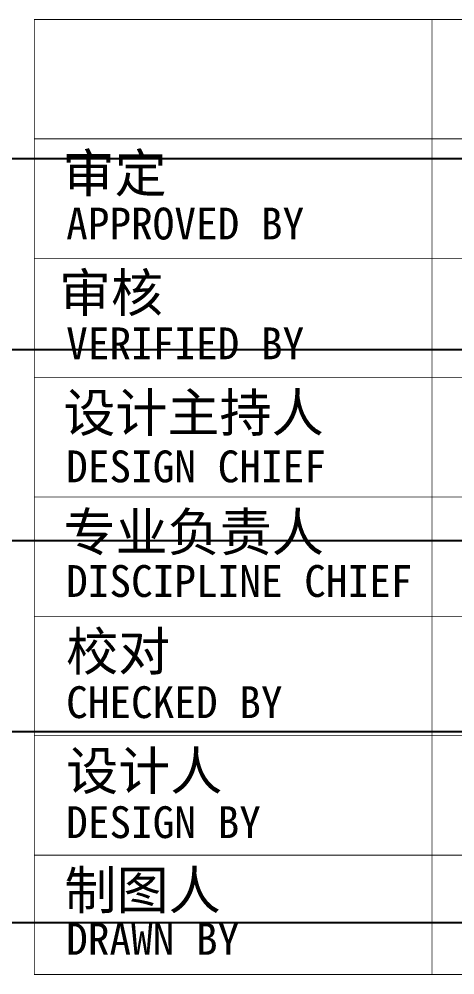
# Model space of a CAD drawing. Extents: x 332286 to 1463507, y -720758 to 86974.
# Drawn here: x 1194101 to 1196840, y -410412 to -404407 of the extents above; entities that cross this region are included whole.
import ezdxf
from ezdxf.enums import TextEntityAlignment as Align

# ---------------------------------------------------------------- set-up
doc = ezdxf.new("R2010")
doc.units = 0
doc.header["$LTSCALE"] = 1000
doc.header["$MEASUREMENT"] = 0
doc.layers.get('0').update_dxf_attribs({"linetype": 'CONTINUOUS'})
doc.layers.get('Defpoints').update_dxf_attribs({"linetype": 'CONTINUOUS'})
doc.styles.add('X-104 9#平面绑定$0$图签信息$0$华文细黑', font='STXIHEI.TTF', dxfattribs={"height": 10})

# ---------------------------------------------------------------- blocks, each defined once
blk = doc.blocks.new('X-104 9#平面绑定$0$图签信息')
at = {"const_width": 0.05}
for points in [[(-62.5, 103.262), (-2.5, 103.262), (-2.5, 163.262), (-62.5, 163.262), (-62.5, 103.262)], [(-37.5, 163.262), (-37.5, 103.262)], [(-62.5, 155.762), (-2.5, 155.762)], [(-62.5, 148.262), (-2.5, 148.262)], [(-62.5, 140.762), (-2.5, 140.762)], [(-62.5, 133.262), (-2.5, 133.262)], [(-62.5, 125.762), (-2.5, 125.762)], [(-62.5, 118.262), (-2.5, 118.262)], [(-62.5, 110.762), (-2.5, 110.762)]]:
    blk.add_lwpolyline(points, dxfattribs=at)
at = {"style": 'X-104 9#平面绑定$0$图签信息$0$华文细黑'}
for s, height, p in [('审定', 2.4, (-60.729, 154.808)), ('APPROVED BY', 2, (-60.5, 151.442)), ('审核', 2.4, (-60.955, 147.294)), ('VERIFIED BY', 2, (-60.5, 143.915)), ('设计主持人', 2.4, (-60.678, 139.762)), ('DESIGN CHIEF', 2, (-60.5, 136.185)), ('专业负责人', 2.4, (-60.667, 132.262)), ('DISCIPLINE CHIEF', 2, (-60.5, 128.984)), ('校对', 2.4, (-60.5, 124.762)), ('CHECKED BY', 2, (-60.5, 121.371)), ('设计人', 2.4, (-60.5, 117.262)), ('DESIGN BY', 2, (-60.5, 113.832)), ('制图人', 2.4, (-60.606, 109.762)), ('DRAWN BY', 2, (-60.5, 106.498))]:
    blk.add_text(s, height=height, dxfattribs=at).set_placement(p, align=Align.TOP_LEFT)
blk = doc.blocks.new('X-104 9#平面绑定$0$图签-A1')
blk.add_blockref('X-104 9#平面绑定$0$图签信息', (0, 0))

msp = doc.modelspace()

# ---------------------------------------------------------------- linework, layer by layer
at = {"layer": 'Defpoints'}
for p, q in [((1146033.3, -405284.2), (1218434.1, -405284.2)), ((1146033.3, -406484.2), (1218434.1, -406484.2)), ((1146033.3, -407684.2), (1218434.1, -407684.2)), ((1146033.3, -408884.2), (1218434.1, -408884.2)), ((1146033.3, -410084.2), (1218434.1, -410084.2))]:
    msp.add_line(p, q, dxfattribs=at)

# ---------------------------------------------------------------- block references
at = {"xscale": 100, "yscale": 100, "zscale": 100}
msp.add_blockref('X-104 9#平面绑定$0$图签-A1', (1200446.6, -420736.2), dxfattribs=at)

doc.saveas('drawing.dxf')
